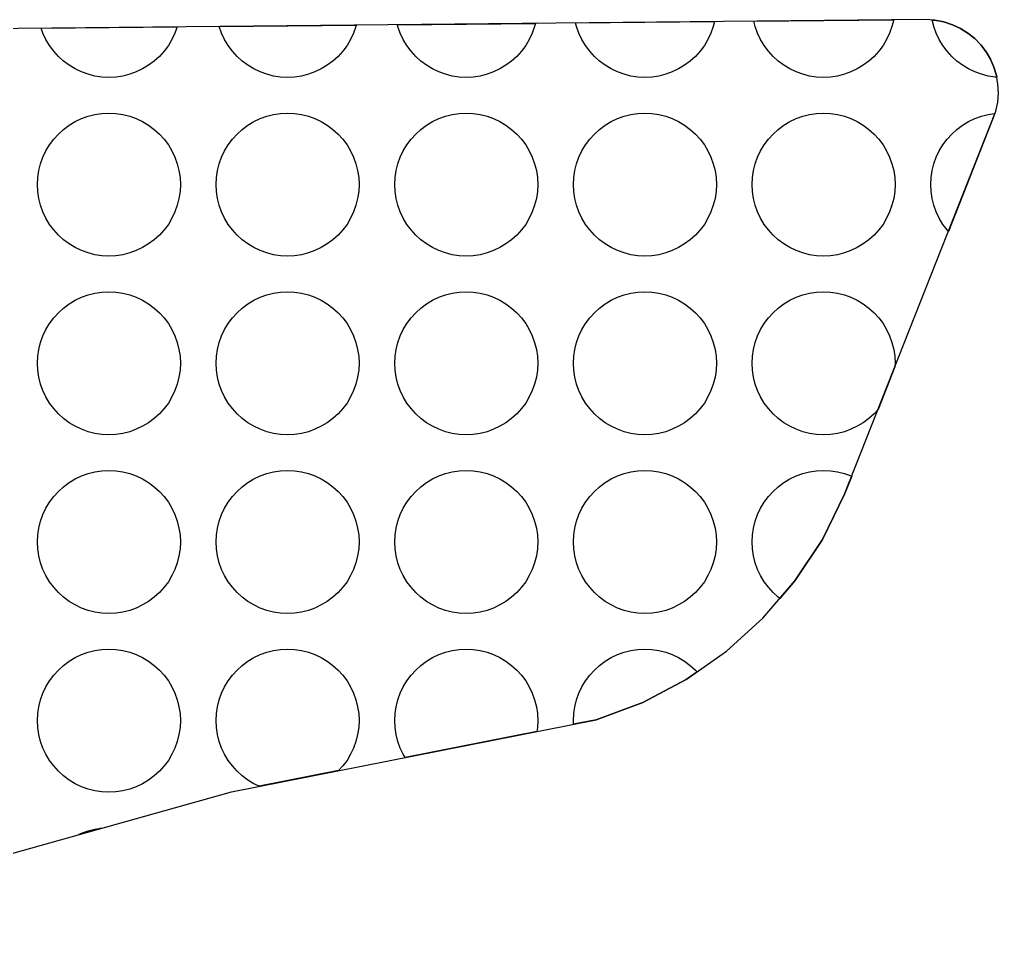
# Model space of a CAD drawing. Header units: millimetres. Extents: x 13 to 136, y -291 to -203.
# Drawn here: x 90.22 to 103.91, y -215.83 to -202.78 of the extents above; entities that cross this region are included whole.
import ezdxf

# ---------------------------------------------------------------- set-up
doc = ezdxf.new("R2010")
doc.units = ezdxf.units.MM
doc.layers.add('background', color=7, linetype='Continuous')
doc.layers.add('outline_2', color=3, linetype='Continuous')

msp = doc.modelspace()

# ---------------------------------------------------------------- linework, layer by layer
at = {"layer": 'background'}
for points in [[(99.94, -202.811), (99.922, -202.881), (99.889, -202.974), (99.847, -203.062), (99.797, -203.147), (99.739, -203.225), (99.673, -203.298), (99.6, -203.364), (99.521, -203.422), (99.437, -203.473), (99.348, -203.515), (99.256, -203.548), (99.161, -203.572), (99.064, -203.586), (98.966, -203.591), (98.868, -203.586), (98.77, -203.572), (98.675, -203.548), (98.583, -203.515), (98.494, -203.473), (98.41, -203.422), (98.331, -203.364), (98.258, -203.298), (98.193, -203.225), (98.134, -203.147), (98.084, -203.062), (98.042, -202.974), (98.009, -202.881), (97.996, -202.83)], [(102.446, -202.786), (102.422, -202.881), (102.389, -202.974), (102.347, -203.062), (102.297, -203.147), (102.239, -203.225), (102.173, -203.298), (102.1, -203.364), (102.021, -203.422), (101.937, -203.473), (101.848, -203.515), (101.756, -203.548), (101.661, -203.572), (101.564, -203.586), (101.466, -203.591), (101.368, -203.586), (101.27, -203.572), (101.175, -203.548), (101.083, -203.515), (100.994, -203.473), (100.91, -203.422), (100.831, -203.364), (100.758, -203.298), (100.693, -203.225), (100.634, -203.147), (100.584, -203.062), (100.542, -202.974), (100.509, -202.881), (100.49, -202.806)], [(103.149, -202.815), (103.269, -202.854), (103.382, -202.907), (103.485, -202.972), (103.58, -203.049), (103.664, -203.136), (103.738, -203.233), (103.799, -203.337), (103.848, -203.448), (103.884, -203.565), (103.888, -203.587), (103.868, -203.586), (103.77, -203.572), (103.675, -203.548), (103.583, -203.515), (103.494, -203.473), (103.41, -203.422), (103.331, -203.364), (103.258, -203.298), (103.193, -203.225), (103.134, -203.147), (103.084, -203.062), (103.042, -202.974), (103.009, -202.881), (102.985, -202.789), (103.021, -202.791)], [(92.421, -202.885), (92.389, -202.974), (92.347, -203.062), (92.297, -203.147), (92.239, -203.225), (92.173, -203.298), (92.1, -203.364), (92.021, -203.422), (91.937, -203.473), (91.848, -203.515), (91.756, -203.548), (91.661, -203.572), (91.564, -203.586), (91.466, -203.591), (91.368, -203.586), (91.27, -203.572), (91.175, -203.548), (91.083, -203.515), (90.994, -203.473), (90.91, -203.422), (90.831, -203.364), (90.758, -203.298), (90.693, -203.225), (90.634, -203.147), (90.584, -203.062), (90.542, -202.974), (90.517, -202.904)], [(94.928, -202.861), (94.922, -202.881), (94.889, -202.974), (94.847, -203.062), (94.797, -203.147), (94.739, -203.225), (94.673, -203.298), (94.6, -203.364), (94.521, -203.422), (94.437, -203.473), (94.348, -203.515), (94.256, -203.548), (94.161, -203.572), (94.064, -203.586), (93.966, -203.591), (93.868, -203.586), (93.77, -203.572), (93.675, -203.548), (93.583, -203.515), (93.494, -203.473), (93.41, -203.422), (93.331, -203.364), (93.258, -203.298), (93.193, -203.225), (93.134, -203.147), (93.084, -203.062), (93.042, -202.974), (93.009, -202.881), (93.008, -202.879)], [(97.434, -202.836), (97.422, -202.881), (97.389, -202.974), (97.347, -203.062), (97.297, -203.147), (97.239, -203.225), (97.173, -203.298), (97.1, -203.364), (97.021, -203.422), (96.937, -203.473), (96.848, -203.515), (96.756, -203.548), (96.661, -203.572), (96.564, -203.586), (96.466, -203.591), (96.368, -203.586), (96.27, -203.572), (96.175, -203.548), (96.083, -203.515), (95.994, -203.473), (95.91, -203.422), (95.831, -203.364), (95.758, -203.298), (95.693, -203.225), (95.634, -203.147), (95.584, -203.062), (95.542, -202.974), (95.509, -202.881), (95.502, -202.855)], [(92.466, -205.091), (92.461, -205.189), (92.446, -205.286), (92.422, -205.381), (92.389, -205.474), (92.347, -205.562), (92.297, -205.647), (92.239, -205.725), (92.173, -205.798), (92.1, -205.864), (92.021, -205.922), (91.937, -205.973), (91.848, -206.015), (91.756, -206.048), (91.661, -206.072), (91.564, -206.086), (91.466, -206.091), (91.368, -206.086), (91.27, -206.072), (91.175, -206.048), (91.083, -206.015), (90.994, -205.973), (90.91, -205.922), (90.831, -205.864), (90.758, -205.798), (90.693, -205.725), (90.634, -205.647), (90.584, -205.562), (90.542, -205.474), (90.509, -205.381), (90.485, -205.286), (90.47, -205.189), (90.466, -205.091), (90.47, -204.993), (90.485, -204.896), (90.509, -204.801), (90.542, -204.708), (90.584, -204.62), (90.634, -204.535), (90.693, -204.457), (90.758, -204.384), (90.831, -204.318), (90.91, -204.26), (90.994, -204.209), (91.083, -204.167), (91.175, -204.134), (91.27, -204.11), (91.368, -204.096), (91.466, -204.091), (91.564, -204.096), (91.661, -204.11), (91.756, -204.134), (91.848, -204.167), (91.937, -204.209), (92.021, -204.26), (92.1, -204.318), (92.173, -204.384), (92.239, -204.457), (92.297, -204.535), (92.347, -204.62), (92.389, -204.708), (92.422, -204.801), (92.446, -204.896), (92.461, -204.993)], [(94.966, -205.091), (94.961, -205.189), (94.946, -205.286), (94.922, -205.381), (94.889, -205.474), (94.847, -205.562), (94.797, -205.647), (94.739, -205.725), (94.673, -205.798), (94.6, -205.864), (94.521, -205.922), (94.437, -205.973), (94.348, -206.015), (94.256, -206.048), (94.161, -206.072), (94.064, -206.086), (93.966, -206.091), (93.868, -206.086), (93.77, -206.072), (93.675, -206.048), (93.583, -206.015), (93.494, -205.973), (93.41, -205.922), (93.331, -205.864), (93.258, -205.798), (93.193, -205.725), (93.134, -205.647), (93.084, -205.562), (93.042, -205.474), (93.009, -205.381), (92.985, -205.286), (92.97, -205.189), (92.966, -205.091), (92.97, -204.993), (92.985, -204.896), (93.009, -204.801), (93.042, -204.708), (93.084, -204.62), (93.134, -204.535), (93.193, -204.457), (93.258, -204.384), (93.331, -204.318), (93.41, -204.26), (93.494, -204.209), (93.583, -204.167), (93.675, -204.134), (93.77, -204.11), (93.868, -204.096), (93.966, -204.091), (94.064, -204.096), (94.161, -204.11), (94.256, -204.134), (94.348, -204.167), (94.437, -204.209), (94.521, -204.26), (94.6, -204.318), (94.673, -204.384), (94.739, -204.457), (94.797, -204.535), (94.847, -204.62), (94.889, -204.708), (94.922, -204.801), (94.946, -204.896), (94.961, -204.993)], [(97.466, -205.091), (97.461, -205.189), (97.446, -205.286), (97.422, -205.381), (97.389, -205.474), (97.347, -205.562), (97.297, -205.647), (97.239, -205.725), (97.173, -205.798), (97.1, -205.864), (97.021, -205.922), (96.937, -205.973), (96.848, -206.015), (96.756, -206.048), (96.661, -206.072), (96.564, -206.086), (96.466, -206.091), (96.368, -206.086), (96.27, -206.072), (96.175, -206.048), (96.083, -206.015), (95.994, -205.973), (95.91, -205.922), (95.831, -205.864), (95.758, -205.798), (95.693, -205.725), (95.634, -205.647), (95.584, -205.562), (95.542, -205.474), (95.509, -205.381), (95.485, -205.286), (95.47, -205.189), (95.466, -205.091), (95.47, -204.993), (95.485, -204.896), (95.509, -204.801), (95.542, -204.708), (95.584, -204.62), (95.634, -204.535), (95.693, -204.457), (95.758, -204.384), (95.831, -204.318), (95.91, -204.26), (95.994, -204.209), (96.083, -204.167), (96.175, -204.134), (96.27, -204.11), (96.368, -204.096), (96.466, -204.091), (96.564, -204.096), (96.661, -204.11), (96.756, -204.134), (96.848, -204.167), (96.937, -204.209), (97.021, -204.26), (97.1, -204.318), (97.173, -204.384), (97.239, -204.457), (97.297, -204.535), (97.347, -204.62), (97.389, -204.708), (97.422, -204.801), (97.446, -204.896), (97.461, -204.993)], [(99.966, -205.091), (99.961, -205.189), (99.946, -205.286), (99.922, -205.381), (99.889, -205.474), (99.847, -205.562), (99.797, -205.647), (99.739, -205.725), (99.673, -205.798), (99.6, -205.864), (99.521, -205.922), (99.437, -205.973), (99.348, -206.015), (99.256, -206.048), (99.161, -206.072), (99.064, -206.086), (98.966, -206.091), (98.868, -206.086), (98.77, -206.072), (98.675, -206.048), (98.583, -206.015), (98.494, -205.973), (98.41, -205.922), (98.331, -205.864), (98.258, -205.798), (98.193, -205.725), (98.134, -205.647), (98.084, -205.562), (98.042, -205.474), (98.009, -205.381), (97.985, -205.286), (97.97, -205.189), (97.966, -205.091), (97.97, -204.993), (97.985, -204.896), (98.009, -204.801), (98.042, -204.708), (98.084, -204.62), (98.134, -204.535), (98.193, -204.457), (98.258, -204.384), (98.331, -204.318), (98.41, -204.26), (98.494, -204.209), (98.583, -204.167), (98.675, -204.134), (98.77, -204.11), (98.868, -204.096), (98.966, -204.091), (99.064, -204.096), (99.161, -204.11), (99.256, -204.134), (99.348, -204.167), (99.437, -204.209), (99.521, -204.26), (99.6, -204.318), (99.673, -204.384), (99.739, -204.457), (99.797, -204.535), (99.847, -204.62), (99.889, -204.708), (99.922, -204.801), (99.946, -204.896), (99.961, -204.993)], [(102.466, -205.091), (102.461, -205.189), (102.446, -205.286), (102.422, -205.381), (102.389, -205.474), (102.347, -205.562), (102.297, -205.647), (102.239, -205.725), (102.173, -205.798), (102.1, -205.864), (102.021, -205.922), (101.937, -205.973), (101.848, -206.015), (101.756, -206.048), (101.661, -206.072), (101.564, -206.086), (101.466, -206.091), (101.368, -206.086), (101.27, -206.072), (101.175, -206.048), (101.083, -206.015), (100.994, -205.973), (100.91, -205.922), (100.831, -205.864), (100.758, -205.798), (100.693, -205.725), (100.634, -205.647), (100.584, -205.562), (100.542, -205.474), (100.509, -205.381), (100.485, -205.286), (100.47, -205.189), (100.466, -205.091), (100.47, -204.993), (100.485, -204.896), (100.509, -204.801), (100.542, -204.708), (100.584, -204.62), (100.634, -204.535), (100.693, -204.457), (100.758, -204.384), (100.831, -204.318), (100.91, -204.26), (100.994, -204.209), (101.083, -204.167), (101.175, -204.134), (101.27, -204.11), (101.368, -204.096), (101.466, -204.091), (101.564, -204.096), (101.661, -204.11), (101.756, -204.134), (101.848, -204.167), (101.937, -204.209), (102.021, -204.26), (102.1, -204.318), (102.173, -204.384), (102.239, -204.457), (102.297, -204.535), (102.347, -204.62), (102.389, -204.708), (102.422, -204.801), (102.446, -204.896), (102.461, -204.993)], [(103.212, -205.746), (103.193, -205.725), (103.134, -205.647), (103.084, -205.562), (103.042, -205.474), (103.009, -205.381), (102.985, -205.286), (102.97, -205.189), (102.966, -205.091), (102.97, -204.993), (102.985, -204.896), (103.009, -204.801), (103.042, -204.708), (103.084, -204.62), (103.134, -204.535), (103.193, -204.457), (103.258, -204.384), (103.331, -204.318), (103.41, -204.26), (103.494, -204.209), (103.583, -204.167), (103.675, -204.134), (103.77, -204.11), (103.863, -204.097)], [(92.466, -207.591), (92.461, -207.689), (92.446, -207.786), (92.422, -207.881), (92.389, -207.974), (92.347, -208.062), (92.297, -208.147), (92.239, -208.225), (92.173, -208.298), (92.1, -208.364), (92.021, -208.422), (91.937, -208.473), (91.848, -208.515), (91.756, -208.548), (91.661, -208.572), (91.564, -208.586), (91.466, -208.591), (91.368, -208.586), (91.27, -208.572), (91.175, -208.548), (91.083, -208.515), (90.994, -208.473), (90.91, -208.422), (90.831, -208.364), (90.758, -208.298), (90.693, -208.225), (90.634, -208.147), (90.584, -208.062), (90.542, -207.974), (90.509, -207.881), (90.485, -207.786), (90.47, -207.689), (90.466, -207.591), (90.47, -207.493), (90.485, -207.396), (90.509, -207.301), (90.542, -207.208), (90.584, -207.12), (90.634, -207.035), (90.693, -206.957), (90.758, -206.884), (90.831, -206.818), (90.91, -206.76), (90.994, -206.709), (91.083, -206.667), (91.175, -206.634), (91.27, -206.61), (91.368, -206.596), (91.466, -206.591), (91.564, -206.596), (91.661, -206.61), (91.756, -206.634), (91.848, -206.667), (91.937, -206.709), (92.021, -206.76), (92.1, -206.818), (92.173, -206.884), (92.239, -206.957), (92.297, -207.035), (92.347, -207.12), (92.389, -207.208), (92.422, -207.301), (92.446, -207.396), (92.461, -207.493)], [(94.966, -207.591), (94.961, -207.689), (94.946, -207.786), (94.922, -207.881), (94.889, -207.974), (94.847, -208.062), (94.797, -208.147), (94.739, -208.225), (94.673, -208.298), (94.6, -208.364), (94.521, -208.422), (94.437, -208.473), (94.348, -208.515), (94.256, -208.548), (94.161, -208.572), (94.064, -208.586), (93.966, -208.591), (93.868, -208.586), (93.77, -208.572), (93.675, -208.548), (93.583, -208.515), (93.494, -208.473), (93.41, -208.422), (93.331, -208.364), (93.258, -208.298), (93.193, -208.225), (93.134, -208.147), (93.084, -208.062), (93.042, -207.974), (93.009, -207.881), (92.985, -207.786), (92.97, -207.689), (92.966, -207.591), (92.97, -207.493), (92.985, -207.396), (93.009, -207.301), (93.042, -207.208), (93.084, -207.12), (93.134, -207.035), (93.193, -206.957), (93.258, -206.884), (93.331, -206.818), (93.41, -206.76), (93.494, -206.709), (93.583, -206.667), (93.675, -206.634), (93.77, -206.61), (93.868, -206.596), (93.966, -206.591), (94.064, -206.596), (94.161, -206.61), (94.256, -206.634), (94.348, -206.667), (94.437, -206.709), (94.521, -206.76), (94.6, -206.818), (94.673, -206.884), (94.739, -206.957), (94.797, -207.035), (94.847, -207.12), (94.889, -207.208), (94.922, -207.301), (94.946, -207.396), (94.961, -207.493)], [(97.466, -207.591), (97.461, -207.689), (97.446, -207.786), (97.422, -207.881), (97.389, -207.974), (97.347, -208.062), (97.297, -208.147), (97.239, -208.225), (97.173, -208.298), (97.1, -208.364), (97.021, -208.422), (96.937, -208.473), (96.848, -208.515), (96.756, -208.548), (96.661, -208.572), (96.564, -208.586), (96.466, -208.591), (96.368, -208.586), (96.27, -208.572), (96.175, -208.548), (96.083, -208.515), (95.994, -208.473), (95.91, -208.422), (95.831, -208.364), (95.758, -208.298), (95.693, -208.225), (95.634, -208.147), (95.584, -208.062), (95.542, -207.974), (95.509, -207.881), (95.485, -207.786), (95.47, -207.689), (95.466, -207.591), (95.47, -207.493), (95.485, -207.396), (95.509, -207.301), (95.542, -207.208), (95.584, -207.12), (95.634, -207.035), (95.693, -206.957), (95.758, -206.884), (95.831, -206.818), (95.91, -206.76), (95.994, -206.709), (96.083, -206.667), (96.175, -206.634), (96.27, -206.61), (96.368, -206.596), (96.466, -206.591), (96.564, -206.596), (96.661, -206.61), (96.756, -206.634), (96.848, -206.667), (96.937, -206.709), (97.021, -206.76), (97.1, -206.818), (97.173, -206.884), (97.239, -206.957), (97.297, -207.035), (97.347, -207.12), (97.389, -207.208), (97.422, -207.301), (97.446, -207.396), (97.461, -207.493)], [(99.966, -207.591), (99.961, -207.689), (99.946, -207.786), (99.922, -207.881), (99.889, -207.974), (99.847, -208.062), (99.797, -208.147), (99.739, -208.225), (99.673, -208.298), (99.6, -208.364), (99.521, -208.422), (99.437, -208.473), (99.348, -208.515), (99.256, -208.548), (99.161, -208.572), (99.064, -208.586), (98.966, -208.591), (98.868, -208.586), (98.77, -208.572), (98.675, -208.548), (98.583, -208.515), (98.494, -208.473), (98.41, -208.422), (98.331, -208.364), (98.258, -208.298), (98.193, -208.225), (98.134, -208.147), (98.084, -208.062), (98.042, -207.974), (98.009, -207.881), (97.985, -207.786), (97.97, -207.689), (97.966, -207.591), (97.97, -207.493), (97.985, -207.396), (98.009, -207.301), (98.042, -207.208), (98.084, -207.12), (98.134, -207.035), (98.193, -206.957), (98.258, -206.884), (98.331, -206.818), (98.41, -206.76), (98.494, -206.709), (98.583, -206.667), (98.675, -206.634), (98.77, -206.61), (98.868, -206.596), (98.966, -206.591), (99.064, -206.596), (99.161, -206.61), (99.256, -206.634), (99.348, -206.667), (99.437, -206.709), (99.521, -206.76), (99.6, -206.818), (99.673, -206.884), (99.739, -206.957), (99.797, -207.035), (99.847, -207.12), (99.889, -207.208), (99.922, -207.301), (99.946, -207.396), (99.961, -207.493)], [(102.228, -208.236), (102.173, -208.298), (102.1, -208.364), (102.021, -208.422), (101.937, -208.473), (101.848, -208.515), (101.756, -208.548), (101.661, -208.572), (101.564, -208.586), (101.466, -208.591), (101.368, -208.586), (101.27, -208.572), (101.175, -208.548), (101.083, -208.515), (100.994, -208.473), (100.91, -208.422), (100.831, -208.364), (100.758, -208.298), (100.693, -208.225), (100.634, -208.147), (100.584, -208.062), (100.542, -207.974), (100.509, -207.881), (100.485, -207.786), (100.47, -207.689), (100.466, -207.591), (100.47, -207.493), (100.485, -207.396), (100.509, -207.301), (100.542, -207.208), (100.584, -207.12), (100.634, -207.035), (100.693, -206.957), (100.758, -206.884), (100.831, -206.818), (100.91, -206.76), (100.994, -206.709), (101.083, -206.667), (101.175, -206.634), (101.27, -206.61), (101.368, -206.596), (101.466, -206.591), (101.564, -206.596), (101.661, -206.61), (101.756, -206.634), (101.848, -206.667), (101.937, -206.709), (102.021, -206.76), (102.1, -206.818), (102.173, -206.884), (102.239, -206.957), (102.297, -207.035), (102.347, -207.12), (102.389, -207.208), (102.422, -207.301), (102.446, -207.396), (102.461, -207.493), (102.466, -207.591), (102.463, -207.642)], [(92.466, -210.091), (92.461, -210.189), (92.446, -210.286), (92.422, -210.381), (92.389, -210.474), (92.347, -210.562), (92.297, -210.647), (92.239, -210.725), (92.173, -210.798), (92.1, -210.864), (92.021, -210.922), (91.937, -210.973), (91.848, -211.015), (91.756, -211.048), (91.661, -211.072), (91.564, -211.086), (91.466, -211.091), (91.368, -211.086), (91.27, -211.072), (91.175, -211.048), (91.083, -211.015), (90.994, -210.973), (90.91, -210.922), (90.831, -210.864), (90.758, -210.798), (90.693, -210.725), (90.634, -210.647), (90.584, -210.562), (90.542, -210.474), (90.509, -210.381), (90.485, -210.286), (90.47, -210.189), (90.466, -210.091), (90.47, -209.993), (90.485, -209.896), (90.509, -209.801), (90.542, -209.708), (90.584, -209.62), (90.634, -209.535), (90.693, -209.457), (90.758, -209.384), (90.831, -209.318), (90.91, -209.26), (90.994, -209.209), (91.083, -209.167), (91.175, -209.134), (91.27, -209.11), (91.368, -209.096), (91.466, -209.091), (91.564, -209.096), (91.661, -209.11), (91.756, -209.134), (91.848, -209.167), (91.937, -209.209), (92.021, -209.26), (92.1, -209.318), (92.173, -209.384), (92.239, -209.457), (92.297, -209.535), (92.347, -209.62), (92.389, -209.708), (92.422, -209.801), (92.446, -209.896), (92.461, -209.993)], [(94.966, -210.091), (94.961, -210.189), (94.946, -210.286), (94.922, -210.381), (94.889, -210.474), (94.847, -210.562), (94.797, -210.647), (94.739, -210.725), (94.673, -210.798), (94.6, -210.864), (94.521, -210.922), (94.437, -210.973), (94.348, -211.015), (94.256, -211.048), (94.161, -211.072), (94.064, -211.086), (93.966, -211.091), (93.868, -211.086), (93.77, -211.072), (93.675, -211.048), (93.583, -211.015), (93.494, -210.973), (93.41, -210.922), (93.331, -210.864), (93.258, -210.798), (93.193, -210.725), (93.134, -210.647), (93.084, -210.562), (93.042, -210.474), (93.009, -210.381), (92.985, -210.286), (92.97, -210.189), (92.966, -210.091), (92.97, -209.993), (92.985, -209.896), (93.009, -209.801), (93.042, -209.708), (93.084, -209.62), (93.134, -209.535), (93.193, -209.457), (93.258, -209.384), (93.331, -209.318), (93.41, -209.26), (93.494, -209.209), (93.583, -209.167), (93.675, -209.134), (93.77, -209.11), (93.868, -209.096), (93.966, -209.091), (94.064, -209.096), (94.161, -209.11), (94.256, -209.134), (94.348, -209.167), (94.437, -209.209), (94.521, -209.26), (94.6, -209.318), (94.673, -209.384), (94.739, -209.457), (94.797, -209.535), (94.847, -209.62), (94.889, -209.708), (94.922, -209.801), (94.946, -209.896), (94.961, -209.993)], [(97.466, -210.091), (97.461, -210.189), (97.446, -210.286), (97.422, -210.381), (97.389, -210.474), (97.347, -210.562), (97.297, -210.647), (97.239, -210.725), (97.173, -210.798), (97.1, -210.864), (97.021, -210.922), (96.937, -210.973), (96.848, -211.015), (96.756, -211.048), (96.661, -211.072), (96.564, -211.086), (96.466, -211.091), (96.368, -211.086), (96.27, -211.072), (96.175, -211.048), (96.083, -211.015), (95.994, -210.973), (95.91, -210.922), (95.831, -210.864), (95.758, -210.798), (95.693, -210.725), (95.634, -210.647), (95.584, -210.562), (95.542, -210.474), (95.509, -210.381), (95.485, -210.286), (95.47, -210.189), (95.466, -210.091), (95.47, -209.993), (95.485, -209.896), (95.509, -209.801), (95.542, -209.708), (95.584, -209.62), (95.634, -209.535), (95.693, -209.457), (95.758, -209.384), (95.831, -209.318), (95.91, -209.26), (95.994, -209.209), (96.083, -209.167), (96.175, -209.134), (96.27, -209.11), (96.368, -209.096), (96.466, -209.091), (96.564, -209.096), (96.661, -209.11), (96.756, -209.134), (96.848, -209.167), (96.937, -209.209), (97.021, -209.26), (97.1, -209.318), (97.173, -209.384), (97.239, -209.457), (97.297, -209.535), (97.347, -209.62), (97.389, -209.708), (97.422, -209.801), (97.446, -209.896), (97.461, -209.993)], [(99.966, -210.091), (99.961, -210.189), (99.946, -210.286), (99.922, -210.381), (99.889, -210.474), (99.847, -210.562), (99.797, -210.647), (99.739, -210.725), (99.673, -210.798), (99.6, -210.864), (99.521, -210.922), (99.437, -210.973), (99.348, -211.015), (99.256, -211.048), (99.161, -211.072), (99.064, -211.086), (98.966, -211.091), (98.868, -211.086), (98.77, -211.072), (98.675, -211.048), (98.583, -211.015), (98.494, -210.973), (98.41, -210.922), (98.331, -210.864), (98.258, -210.798), (98.193, -210.725), (98.134, -210.647), (98.084, -210.562), (98.042, -210.474), (98.009, -210.381), (97.985, -210.286), (97.97, -210.189), (97.966, -210.091), (97.97, -209.993), (97.985, -209.896), (98.009, -209.801), (98.042, -209.708), (98.084, -209.62), (98.134, -209.535), (98.193, -209.457), (98.258, -209.384), (98.331, -209.318), (98.41, -209.26), (98.494, -209.209), (98.583, -209.167), (98.675, -209.134), (98.77, -209.11), (98.868, -209.096), (98.966, -209.091), (99.064, -209.096), (99.161, -209.11), (99.256, -209.134), (99.348, -209.167), (99.437, -209.209), (99.521, -209.26), (99.6, -209.318), (99.673, -209.384), (99.739, -209.457), (99.797, -209.535), (99.847, -209.62), (99.889, -209.708), (99.922, -209.801), (99.946, -209.896), (99.961, -209.993)], [(101.76, -209.423), (101.449, -210.055), (101.065, -210.635), (100.854, -210.881), (100.831, -210.864), (100.758, -210.798), (100.693, -210.725), (100.634, -210.647), (100.584, -210.562), (100.542, -210.474), (100.509, -210.381), (100.485, -210.286), (100.47, -210.189), (100.466, -210.091), (100.47, -209.993), (100.485, -209.896), (100.509, -209.801), (100.542, -209.708), (100.584, -209.62), (100.634, -209.535), (100.693, -209.457), (100.758, -209.384), (100.831, -209.318), (100.91, -209.26), (100.994, -209.209), (101.083, -209.167), (101.175, -209.134), (101.27, -209.11), (101.368, -209.096), (101.466, -209.091), (101.564, -209.096), (101.661, -209.11), (101.756, -209.134), (101.848, -209.167), (101.859, -209.172)], [(92.466, -212.591), (92.461, -212.689), (92.446, -212.786), (92.422, -212.881), (92.389, -212.974), (92.347, -213.062), (92.297, -213.147), (92.239, -213.225), (92.173, -213.298), (92.1, -213.364), (92.021, -213.422), (91.937, -213.473), (91.848, -213.515), (91.756, -213.548), (91.661, -213.572), (91.564, -213.586), (91.466, -213.591), (91.368, -213.586), (91.27, -213.572), (91.175, -213.548), (91.083, -213.515), (90.994, -213.473), (90.91, -213.422), (90.831, -213.364), (90.758, -213.298), (90.693, -213.225), (90.634, -213.147), (90.584, -213.062), (90.542, -212.974), (90.509, -212.881), (90.485, -212.786), (90.47, -212.689), (90.466, -212.591), (90.47, -212.493), (90.485, -212.396), (90.509, -212.301), (90.542, -212.208), (90.584, -212.12), (90.634, -212.035), (90.693, -211.957), (90.758, -211.884), (90.831, -211.818), (90.91, -211.76), (90.994, -211.709), (91.083, -211.667), (91.175, -211.634), (91.27, -211.61), (91.368, -211.596), (91.466, -211.591), (91.564, -211.596), (91.661, -211.61), (91.756, -211.634), (91.848, -211.667), (91.937, -211.709), (92.021, -211.76), (92.1, -211.818), (92.173, -211.884), (92.239, -211.957), (92.297, -212.035), (92.347, -212.12), (92.389, -212.208), (92.422, -212.301), (92.446, -212.396), (92.461, -212.493)], [(93.57, -213.509), (93.494, -213.473), (93.41, -213.422), (93.331, -213.364), (93.258, -213.298), (93.193, -213.225), (93.134, -213.147), (93.084, -213.062), (93.042, -212.974), (93.009, -212.881), (92.985, -212.786), (92.97, -212.689), (92.966, -212.591), (92.97, -212.493), (92.985, -212.396), (93.009, -212.301), (93.042, -212.208), (93.084, -212.12), (93.134, -212.035), (93.193, -211.957), (93.258, -211.884), (93.331, -211.818), (93.41, -211.76), (93.494, -211.709), (93.583, -211.667), (93.675, -211.634), (93.77, -211.61), (93.868, -211.596), (93.966, -211.591), (94.064, -211.596), (94.161, -211.61), (94.256, -211.634), (94.348, -211.667), (94.437, -211.709), (94.521, -211.76), (94.6, -211.818), (94.673, -211.884), (94.739, -211.957), (94.797, -212.035), (94.847, -212.12), (94.889, -212.208), (94.922, -212.301), (94.946, -212.396), (94.961, -212.493), (94.966, -212.591), (94.961, -212.689), (94.946, -212.786), (94.922, -212.881), (94.889, -212.974), (94.847, -213.062), (94.797, -213.147), (94.739, -213.225), (94.68, -213.29)], [(95.61, -213.107), (95.584, -213.062), (95.542, -212.974), (95.509, -212.881), (95.485, -212.786), (95.47, -212.689), (95.466, -212.591), (95.47, -212.493), (95.485, -212.396), (95.509, -212.301), (95.542, -212.208), (95.584, -212.12), (95.634, -212.035), (95.693, -211.957), (95.758, -211.884), (95.831, -211.818), (95.91, -211.76), (95.994, -211.709), (96.083, -211.667), (96.175, -211.634), (96.27, -211.61), (96.368, -211.596), (96.466, -211.591), (96.564, -211.596), (96.661, -211.61), (96.756, -211.634), (96.848, -211.667), (96.937, -211.709), (97.021, -211.76), (97.1, -211.818), (97.173, -211.884), (97.239, -211.957), (97.297, -212.035), (97.347, -212.12), (97.389, -212.208), (97.422, -212.301), (97.446, -212.396), (97.461, -212.493), (97.466, -212.591), (97.461, -212.689), (97.453, -212.744)], [(99.544, -212.014), (98.934, -212.336), (98.283, -212.58), (97.968, -212.642), (97.966, -212.591), (97.97, -212.493), (97.985, -212.396), (98.009, -212.301), (98.042, -212.208), (98.084, -212.12), (98.134, -212.035), (98.193, -211.957), (98.258, -211.884), (98.331, -211.818), (98.41, -211.76), (98.494, -211.709), (98.583, -211.667), (98.675, -211.634), (98.77, -211.61), (98.868, -211.596), (98.966, -211.591), (99.064, -211.596), (99.161, -211.61), (99.256, -211.634), (99.348, -211.667), (99.437, -211.709), (99.521, -211.76), (99.6, -211.818), (99.673, -211.884), (99.695, -211.908)], [(91.045, -214.185), (91.083, -214.167), (91.175, -214.134), (91.27, -214.11), (91.358, -214.097)]]:
    msp.add_lwpolyline(points, close=True, dxfattribs=at)
at = {"layer": 'outline_2'}
msp.add_lwpolyline([(85.17, -215.834), (93.181, -213.586), (98.283, -212.58), (98.934, -212.336), (99.544, -212.014), (100.106, -211.62), (100.615, -211.159), (101.065, -210.635), (101.449, -210.055), (101.76, -209.423), (103.876, -204.064), (103.902, -203.937), (103.911, -203.81), (103.905, -203.686), (103.884, -203.565), (103.848, -203.448), (103.799, -203.337), (103.738, -203.233), (103.664, -203.136), (103.58, -203.049), (103.485, -202.972), (103.382, -202.907), (103.269, -202.854), (103.149, -202.815), (103.021, -202.791), (102.886, -202.782), (102.886, -202.782), (78.912, -203.018)], dxfattribs=at)

doc.saveas('drawing.dxf')
